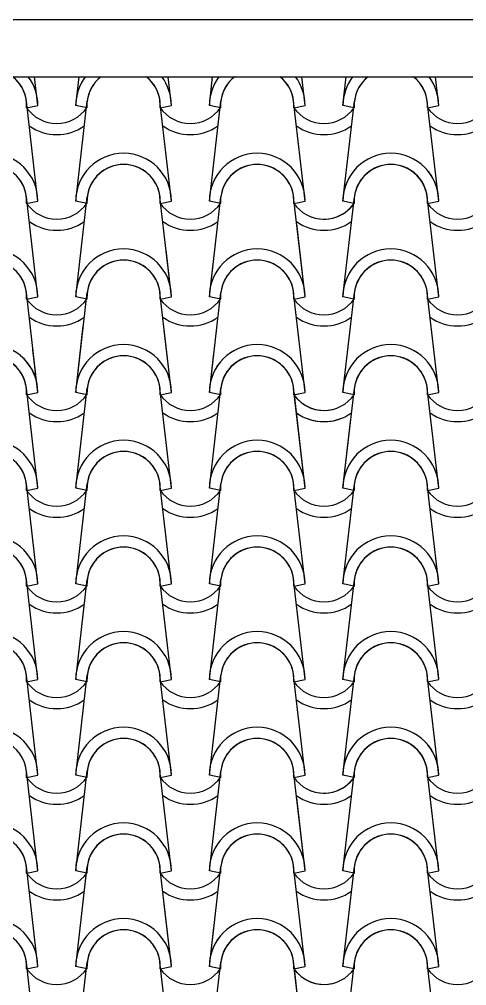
# Model space of a CAD drawing. Header units: millimetres. Extents: x -255 to 41745, y 236 to 29936.
# Drawn here: x 12787 to 13372, y 12735 to 13998 of the extents above; entities that cross this region are included whole.
import ezdxf

# ---------------------------------------------------------------- set-up
doc = ezdxf.new("R2010")
doc.units = ezdxf.units.MM
doc.layers.add('1', color=1, linetype='Continuous')
doc.layers.add('CALIDADES', color=7, linetype='Continuous')

msp = doc.modelspace()

# ---------------------------------------------------------------- linework, layer by layer
at = {"layer": '1'}
for p, q in [((12811.5, 13885.3), (12807.2, 13922.8)), ((12811.5, 13885.3), (12807.2, 13922.8)), ((12861, 13885.3), (12865.3, 13922.8)), ((12861, 13885.3), (12865.3, 13922.8)), ((12986, 13885.3), (12981.7, 13922.8)), ((12986, 13885.3), (12981.7, 13922.8)), ((12986, 13885.3), (12981.7, 13922.8)), ((12986, 13885.3), (12981.7, 13922.8)), ((13035.5, 13885.3), (13039.8, 13922.8)), ((13035.5, 13885.3), (13039.8, 13922.8)), ((13035.5, 13885.3), (13039.8, 13922.8)), ((13035.5, 13885.3), (13039.8, 13922.8)), ((13160.5, 13885.3), (13156.2, 13922.8)), ((13160.5, 13885.3), (13156.2, 13922.8)), ((13210, 13885.3), (13214.3, 13922.8)), ((13335, 13885.3), (13330.7, 13922.8)), ((12811.5, 13760.3), (12796.5, 13891)), ((12811.5, 13760.3), (12796.5, 13891)), ((12861, 13760.3), (12875.9, 13891)), ((12861, 13760.3), (12875.9, 13891)), ((12986, 13760.3), (12971, 13891)), ((12986, 13760.3), (12971, 13891)), ((12986, 13760.3), (12971, 13891)), ((12986, 13760.3), (12971, 13891)), ((13035.5, 13760.3), (13050.4, 13891)), ((13035.5, 13760.3), (13050.4, 13891)), ((13035.5, 13760.3), (13050.4, 13891)), ((13035.5, 13760.3), (13050.4, 13891)), ((13160.5, 13760.3), (13145.5, 13891)), ((13160.5, 13760.3), (13145.5, 13891)), ((13210, 13760.3), (13224.9, 13891)), ((13335, 13760.3), (13320.1, 13891)), ((12796.8, 13882.4), (12811.5, 13885.3)), ((12796.8, 13882.4), (12811.5, 13885.3)), ((12796.8, 13882.4), (12811.5, 13885.3)), ((12796.8, 13882.4), (12811.5, 13885.3)), ((12875.6, 13882.4), (12861, 13885.3)), ((12875.6, 13882.4), (12861, 13885.3)), ((12875.6, 13882.4), (12861, 13885.3)), ((12875.6, 13882.4), (12861, 13885.3)), ((12971.3, 13882.4), (12986, 13885.3)), ((12971.3, 13882.4), (12986, 13885.3)), ((12971.3, 13882.4), (12986, 13885.3)), ((12971.3, 13882.4), (12986, 13885.3)), ((12971.3, 13882.4), (12986, 13885.3)), ((12971.3, 13882.4), (12986, 13885.3)), ((12971.3, 13882.4), (12986, 13885.3)), ((12971.3, 13882.4), (12986, 13885.3)), ((13050.1, 13882.4), (13035.5, 13885.3)), ((13050.1, 13882.4), (13035.5, 13885.3)), ((13050.1, 13882.4), (13035.5, 13885.3)), ((13050.1, 13882.4), (13035.5, 13885.3)), ((13050.1, 13882.4), (13035.5, 13885.3)), ((13050.1, 13882.4), (13035.5, 13885.3)), ((13050.1, 13882.4), (13035.5, 13885.3)), ((13050.1, 13882.4), (13035.5, 13885.3)), ((13145.8, 13882.4), (13160.5, 13885.3)), ((13145.8, 13882.4), (13160.5, 13885.3)), ((13145.8, 13882.4), (13160.5, 13885.3)), ((13145.8, 13882.4), (13160.5, 13885.3)), ((13224.7, 13882.4), (13210, 13885.3)), ((13224.7, 13882.4), (13210, 13885.3)), ((13320.3, 13882.4), (13335, 13885.3)), ((13320.3, 13882.4), (13335, 13885.3)), ((13335, 13760.3), (13328.6, 13816)), ((12811.5, 13635.3), (12796.5, 13766)), ((12811.5, 13635.3), (12796.5, 13766)), ((12861, 13635.3), (12875.9, 13766)), ((12861, 13635.3), (12875.9, 13766)), ((12986, 13635.3), (12971, 13766)), ((12986, 13635.3), (12971, 13766)), ((12986, 13635.3), (12971, 13766)), ((13035.5, 13635.3), (13050.4, 13766)), ((13035.5, 13635.3), (13050.4, 13766)), ((13035.5, 13635.3), (13050.4, 13766)), ((13160.5, 13635.3), (13145.5, 13766)), ((13160.5, 13635.3), (13145.5, 13766)), ((13210, 13635.3), (13224.9, 13766)), ((13210, 13635.3), (13224.9, 13766)), ((13335, 13635.3), (13320.1, 13766)), ((13335, 13635.3), (13320.1, 13766)), ((12796.8, 13757.4), (12811.5, 13760.3)), ((12796.8, 13757.4), (12811.5, 13760.3)), ((12796.8, 13757.4), (12811.5, 13760.3)), ((12796.8, 13757.4), (12811.5, 13760.3)), ((12875.6, 13757.4), (12861, 13760.3)), ((12875.6, 13757.4), (12861, 13760.3)), ((12875.6, 13757.4), (12861, 13760.3)), ((12875.6, 13757.4), (12861, 13760.3)), ((12971.3, 13757.4), (12986, 13760.3)), ((12971.3, 13757.4), (12986, 13760.3)), ((12971.3, 13757.4), (12986, 13760.3)), ((12971.3, 13757.4), (12986, 13760.3)), ((12971.3, 13757.4), (12986, 13760.3)), ((12971.3, 13757.4), (12986, 13760.3)), ((12971.3, 13757.4), (12986, 13760.3)), ((13050.1, 13757.4), (13035.5, 13760.3)), ((13050.1, 13757.4), (13035.5, 13760.3)), ((13050.1, 13757.4), (13035.5, 13760.3)), ((13050.1, 13757.4), (13035.5, 13760.3)), ((13050.1, 13757.4), (13035.5, 13760.3)), ((13050.1, 13757.4), (13035.5, 13760.3)), ((13050.1, 13757.4), (13035.5, 13760.3)), ((13145.8, 13757.4), (13160.5, 13760.3)), ((13145.8, 13757.4), (13160.5, 13760.3)), ((13145.8, 13757.4), (13160.5, 13760.3)), ((13145.8, 13757.4), (13160.5, 13760.3)), ((13224.7, 13757.4), (13210, 13760.3)), ((13224.7, 13757.4), (13210, 13760.3)), ((13320.3, 13757.4), (13335, 13760.3)), ((13320.3, 13757.4), (13335, 13760.3)), ((13320.3, 13757.4), (13335, 13760.3)), ((13320.3, 13757.4), (13335, 13760.3)), ((13160.5, 13635.3), (13149.6, 13730.8)), ((12986, 13635.3), (12979, 13696.8)), ((13035.5, 13635.3), (13040.4, 13678.4)), ((12811.5, 13510.3), (12796.5, 13641)), ((12861, 13510.3), (12875.9, 13641)), ((12986, 13510.3), (12971, 13641)), ((12986, 13510.3), (12971, 13641)), ((13035.5, 13510.3), (13050.4, 13641)), ((13035.5, 13510.3), (13050.4, 13641)), ((13160.5, 13510.3), (13145.5, 13641)), ((13160.5, 13510.3), (13145.5, 13641)), ((13210, 13510.3), (13224.9, 13641)), ((13210, 13510.3), (13224.9, 13641)), ((13335, 13510.3), (13320.1, 13641)), ((13335, 13510.3), (13320.1, 13641)), ((12796.8, 13632.4), (12811.5, 13635.3)), ((12796.8, 13632.4), (12811.5, 13635.3)), ((12796.8, 13632.4), (12811.5, 13635.3)), ((12796.8, 13632.4), (12811.5, 13635.3)), ((12796.8, 13632.4), (12811.5, 13635.3)), ((12875.6, 13632.4), (12861, 13635.3)), ((12875.6, 13632.4), (12861, 13635.3)), ((12875.6, 13632.4), (12861, 13635.3)), ((12875.6, 13632.4), (12861, 13635.3)), ((12875.6, 13632.4), (12861, 13635.3)), ((12971.3, 13632.4), (12986, 13635.3)), ((12971.3, 13632.4), (12986, 13635.3)), ((12971.3, 13632.4), (12986, 13635.3)), ((12971.3, 13632.4), (12986, 13635.3)), ((12971.3, 13632.4), (12986, 13635.3)), ((12971.3, 13632.4), (12986, 13635.3)), ((12971.3, 13632.4), (12986, 13635.3)), ((13050.1, 13632.4), (13035.5, 13635.3)), ((13050.1, 13632.4), (13035.5, 13635.3)), ((13050.1, 13632.4), (13035.5, 13635.3)), ((13050.1, 13632.4), (13035.5, 13635.3)), ((13050.1, 13632.4), (13035.5, 13635.3)), ((13050.1, 13632.4), (13035.5, 13635.3)), ((13050.1, 13632.4), (13035.5, 13635.3)), ((13145.8, 13632.4), (13160.5, 13635.3)), ((13145.8, 13632.4), (13160.5, 13635.3)), ((13145.8, 13632.4), (13160.5, 13635.3)), ((13145.8, 13632.4), (13160.5, 13635.3)), ((13145.8, 13632.4), (13160.5, 13635.3)), ((13145.8, 13632.4), (13160.5, 13635.3)), ((13224.7, 13632.4), (13210, 13635.3)), ((13224.7, 13632.4), (13210, 13635.3)), ((13224.7, 13632.4), (13210, 13635.3)), ((13224.7, 13632.4), (13210, 13635.3)), ((13320.3, 13632.4), (13335, 13635.3)), ((13320.3, 13632.4), (13335, 13635.3)), ((13320.3, 13632.4), (13335, 13635.3)), ((13320.3, 13632.4), (13335, 13635.3)), ((12861, 13510.3), (12870.9, 13597.4)), ((12986, 13510.3), (12976.7, 13591.9)), ((12811.5, 13510.3), (12805.1, 13566)), ((13035.5, 13510.3), (13041.3, 13561.1)), ((12811.5, 13385.3), (12796.5, 13516)), ((12811.5, 13385.3), (12796.5, 13516)), ((12861, 13385.3), (12875.9, 13516)), ((12861, 13385.3), (12875.9, 13516)), ((12986, 13385.3), (12971, 13516)), ((12986, 13385.3), (12971, 13516)), ((12986, 13385.3), (12971, 13516)), ((13035.5, 13385.3), (13050.4, 13516)), ((13035.5, 13385.3), (13050.4, 13516)), ((13035.5, 13385.3), (13050.4, 13516)), ((13160.5, 13385.3), (13145.5, 13516)), ((13160.5, 13385.3), (13145.5, 13516)), ((13160.5, 13385.3), (13146.1, 13511.2)), ((13210, 13385.3), (13224.9, 13516)), ((13210, 13385.3), (13224.9, 13516)), ((13335, 13385.3), (13320.1, 13516)), ((13335, 13385.3), (13320.1, 13516)), ((12796.8, 13507.4), (12811.5, 13510.3)), ((12796.8, 13507.4), (12811.5, 13510.3)), ((12796.8, 13507.4), (12811.5, 13510.3)), ((12796.8, 13507.4), (12811.5, 13510.3)), ((12875.6, 13507.4), (12861, 13510.3)), ((12875.6, 13507.4), (12861, 13510.3)), ((12875.6, 13507.4), (12861, 13510.3)), ((12875.6, 13507.4), (12861, 13510.3)), ((12971.3, 13507.4), (12986, 13510.3)), ((12971.3, 13507.4), (12986, 13510.3)), ((12971.3, 13507.4), (12986, 13510.3)), ((12971.3, 13507.4), (12986, 13510.3)), ((12971.3, 13507.4), (12986, 13510.3)), ((12971.3, 13507.4), (12986, 13510.3)), ((12971.3, 13507.4), (12986, 13510.3)), ((12971.3, 13507.4), (12986, 13510.3)), ((13050.1, 13507.4), (13035.5, 13510.3)), ((13050.1, 13507.4), (13035.5, 13510.3)), ((13050.1, 13507.4), (13035.5, 13510.3)), ((13050.1, 13507.4), (13035.5, 13510.3)), ((13050.1, 13507.4), (13035.5, 13510.3)), ((13050.1, 13507.4), (13035.5, 13510.3)), ((13050.1, 13507.4), (13035.5, 13510.3)), ((13050.1, 13507.4), (13035.5, 13510.3)), ((13145.8, 13507.4), (13160.5, 13510.3)), ((13145.8, 13507.4), (13160.5, 13510.3)), ((13145.8, 13507.4), (13160.5, 13510.3)), ((13145.8, 13507.4), (13160.5, 13510.3)), ((13145.8, 13507.4), (13160.5, 13510.3)), ((13145.8, 13507.4), (13160.5, 13510.3)), ((13145.8, 13507.4), (13151.6, 13508.6)), ((13145.8, 13507.4), (13151.6, 13508.6)), ((13224.7, 13507.4), (13210, 13510.3)), ((13224.7, 13507.4), (13210, 13510.3)), ((13224.7, 13507.4), (13210, 13510.3)), ((13224.7, 13507.4), (13210, 13510.3)), ((13224.7, 13507.4), (13210, 13510.3)), ((13224.7, 13507.4), (13210, 13510.3)), ((13320.3, 13507.4), (13335, 13510.3)), ((13320.3, 13507.4), (13335, 13510.3)), ((13320.3, 13507.4), (13335, 13510.3)), ((13320.3, 13507.4), (13335, 13510.3)), ((13320.3, 13507.4), (13335, 13510.3)), ((13320.3, 13507.4), (13335, 13510.3)), ((13210, 13385.3), (13220.3, 13475.9)), ((12811.5, 13260.3), (12796.5, 13391)), ((12811.5, 13260.3), (12796.5, 13391)), ((12796.8, 13382.4), (12811.5, 13385.3)), ((12796.8, 13382.4), (12811.5, 13385.3)), ((12796.8, 13382.4), (12811.5, 13385.3)), ((12796.8, 13382.4), (12811.5, 13385.3)), ((12861, 13260.3), (12875.9, 13391)), ((12861, 13260.3), (12875.9, 13391)), ((12875.6, 13382.4), (12861, 13385.3)), ((12875.6, 13382.4), (12861, 13385.3)), ((12875.6, 13382.4), (12861, 13385.3)), ((12875.6, 13382.4), (12861, 13385.3)), ((12986, 13260.3), (12971, 13391)), ((12986, 13260.3), (12971, 13391)), ((12971.3, 13382.4), (12986, 13385.3)), ((12971.3, 13382.4), (12986, 13385.3)), ((12971.3, 13382.4), (12986, 13385.3)), ((12971.3, 13382.4), (12986, 13385.3)), ((12971.3, 13382.4), (12986, 13385.3)), ((12971.3, 13382.4), (12986, 13385.3)), ((13035.5, 13260.3), (13050.4, 13391)), ((13035.5, 13260.3), (13050.4, 13391)), ((13050.1, 13382.4), (13035.5, 13385.3)), ((13050.1, 13382.4), (13035.5, 13385.3)), ((13050.1, 13382.4), (13035.5, 13385.3)), ((13050.1, 13382.4), (13035.5, 13385.3)), ((13050.1, 13382.4), (13035.5, 13385.3)), ((13050.1, 13382.4), (13035.5, 13385.3)), ((13160.5, 13260.3), (13145.5, 13391)), ((13145.8, 13382.4), (13160.5, 13385.3)), ((13145.8, 13382.4), (13160.5, 13385.3)), ((13145.8, 13382.4), (13160.5, 13385.3)), ((13145.8, 13382.4), (13160.5, 13385.3)), ((13145.8, 13382.4), (13160.5, 13385.3)), ((13145.8, 13382.4), (13160.5, 13385.3)), ((13210, 13260.3), (13224.9, 13391)), ((13224.7, 13382.4), (13210, 13385.3)), ((13224.7, 13382.4), (13210, 13385.3)), ((13224.7, 13382.4), (13210, 13385.3)), ((13224.7, 13382.4), (13210, 13385.3)), ((13224.7, 13382.4), (13210, 13385.3)), ((13224.7, 13382.4), (13210, 13385.3)), ((13335, 13260.3), (13320.1, 13391)), ((13320.3, 13382.4), (13335, 13385.3)), ((13320.3, 13382.4), (13335, 13385.3)), ((13320.3, 13382.4), (13335, 13385.3)), ((13320.3, 13382.4), (13335, 13385.3)), ((12811.5, 13135.3), (12796.5, 13266)), ((12811.5, 13135.3), (12796.5, 13266)), ((12796.8, 13257.4), (12811.5, 13260.3)), ((12796.8, 13257.4), (12811.5, 13260.3)), ((12796.8, 13257.4), (12811.5, 13260.3)), ((12796.8, 13257.4), (12811.5, 13260.3)), ((12861, 13135.3), (12875.9, 13266)), ((12861, 13135.3), (12875.9, 13266)), ((12875.6, 13257.4), (12861, 13260.3)), ((12875.6, 13257.4), (12861, 13260.3)), ((12875.6, 13257.4), (12861, 13260.3)), ((12875.6, 13257.4), (12861, 13260.3)), ((12986, 13135.3), (12971, 13266)), ((12986, 13135.3), (12971, 13266)), ((12971.3, 13257.4), (12986, 13260.3)), ((12971.3, 13257.4), (12986, 13260.3)), ((12971.3, 13257.4), (12986, 13260.3)), ((12971.3, 13257.4), (12986, 13260.3)), ((13035.5, 13135.3), (13050.4, 13266)), ((13035.5, 13135.3), (13050.4, 13266)), ((13050.1, 13257.4), (13035.5, 13260.3)), ((13050.1, 13257.4), (13035.5, 13260.3)), ((13050.1, 13257.4), (13035.5, 13260.3)), ((13050.1, 13257.4), (13035.5, 13260.3)), ((13160.5, 13135.3), (13145.5, 13266)), ((13145.8, 13257.4), (13160.5, 13260.3)), ((13145.8, 13257.4), (13160.5, 13260.3)), ((13210, 13135.3), (13224.9, 13266)), ((13224.7, 13257.4), (13210, 13260.3)), ((13224.7, 13257.4), (13210, 13260.3)), ((13335, 13135.3), (13320.1, 13266)), ((13320.3, 13257.4), (13335, 13260.3)), ((13320.3, 13257.4), (13335, 13260.3)), ((12811.5, 13010.3), (12796.5, 13141)), ((12811.5, 13010.3), (12796.5, 13141)), ((12796.8, 13132.4), (12811.5, 13135.3)), ((12796.8, 13132.4), (12811.5, 13135.3)), ((12796.8, 13132.4), (12811.5, 13135.3)), ((12796.8, 13132.4), (12811.5, 13135.3)), ((12861, 13010.3), (12875.9, 13141)), ((12861, 13010.3), (12875.9, 13141)), ((12875.6, 13132.4), (12861, 13135.3)), ((12875.6, 13132.4), (12861, 13135.3)), ((12875.6, 13132.4), (12861, 13135.3)), ((12875.6, 13132.4), (12861, 13135.3)), ((12986, 13010.3), (12971, 13141)), ((12986, 13010.3), (12971, 13141)), ((12971.3, 13132.4), (12986, 13135.3)), ((12971.3, 13132.4), (12986, 13135.3)), ((12971.3, 13132.4), (12986, 13135.3)), ((12971.3, 13132.4), (12986, 13135.3)), ((13035.5, 13010.3), (13050.4, 13141)), ((13035.5, 13010.3), (13050.4, 13141)), ((13050.1, 13132.4), (13035.5, 13135.3)), ((13050.1, 13132.4), (13035.5, 13135.3)), ((13050.1, 13132.4), (13035.5, 13135.3)), ((13050.1, 13132.4), (13035.5, 13135.3)), ((13160.5, 13010.3), (13145.5, 13141)), ((13145.8, 13132.4), (13160.5, 13135.3)), ((13145.8, 13132.4), (13160.5, 13135.3)), ((13210, 13010.3), (13224.9, 13141)), ((13224.7, 13132.4), (13210, 13135.3)), ((13224.7, 13132.4), (13210, 13135.3)), ((13335, 13010.3), (13320.1, 13141)), ((13320.3, 13132.4), (13335, 13135.3)), ((13320.3, 13132.4), (13335, 13135.3)), ((13335, 13010.3), (13328.6, 13066)), ((12811.5, 12885.3), (12796.5, 13016)), ((12796.8, 13007.4), (12811.5, 13010.3)), ((12796.8, 13007.4), (12811.5, 13010.3)), ((12796.8, 13007.4), (12811.5, 13010.3)), ((12861, 12885.3), (12875.9, 13016)), ((12875.6, 13007.4), (12861, 13010.3)), ((12875.6, 13007.4), (12861, 13010.3)), ((12875.6, 13007.4), (12861, 13010.3)), ((12986, 12885.3), (12971, 13016)), ((12971.3, 13007.4), (12986, 13010.3)), ((12971.3, 13007.4), (12986, 13010.3)), ((12971.3, 13007.4), (12986, 13010.3)), ((13035.5, 12885.3), (13050.4, 13016)), ((13050.1, 13007.4), (13035.5, 13010.3)), ((13050.1, 13007.4), (13035.5, 13010.3)), ((13050.1, 13007.4), (13035.5, 13010.3)), ((13160.5, 12885.3), (13145.5, 13016)), ((13145.8, 13007.4), (13160.5, 13010.3)), ((13145.8, 13007.4), (13160.5, 13010.3)), ((13210, 12885.3), (13224.9, 13016)), ((13210, 12885.3), (13224.9, 13016)), ((13224.7, 13007.4), (13210, 13010.3)), ((13224.7, 13007.4), (13210, 13010.3)), ((13335, 12885.3), (13320.1, 13016)), ((13335, 12885.3), (13320.1, 13016)), ((13320.3, 13007.4), (13335, 13010.3)), ((13320.3, 13007.4), (13335, 13010.3)), ((13320.3, 13007.4), (13335, 13010.3)), ((13320.3, 13007.4), (13335, 13010.3)), ((13160.5, 12885.3), (13149.6, 12980.8)), ((12811.5, 12885.3), (12807.2, 12922.6)), ((12861, 12885.3), (12862.2, 12896.4)), ((12811.5, 12760.3), (12796.5, 12891)), ((12811.5, 12760.3), (12796.5, 12891)), ((12796.8, 12882.4), (12811.5, 12885.3)), ((12796.8, 12882.4), (12811.5, 12885.3)), ((12796.8, 12882.4), (12811.5, 12885.3)), ((12796.8, 12882.4), (12811.5, 12885.3)), ((12861, 12760.3), (12875.9, 12891)), ((12861, 12760.3), (12875.9, 12891)), ((12875.6, 12882.4), (12861, 12885.3)), ((12875.6, 12882.4), (12861, 12885.3)), ((12875.6, 12882.4), (12861, 12885.3)), ((12875.6, 12882.4), (12861, 12885.3)), ((12986, 12760.3), (12971, 12891)), ((12971.3, 12882.4), (12986, 12885.3)), ((12971.3, 12882.4), (12986, 12885.3)), ((13035.5, 12760.3), (13050.4, 12891)), ((13050.1, 12882.4), (13035.5, 12885.3)), ((13050.1, 12882.4), (13035.5, 12885.3)), ((13160.5, 12760.3), (13145.5, 12891)), ((13160.5, 12760.3), (13145.5, 12891)), ((13145.8, 12882.4), (13160.5, 12885.3)), ((13145.8, 12882.4), (13160.5, 12885.3)), ((13145.8, 12882.4), (13160.5, 12885.3)), ((13145.8, 12882.4), (13160.5, 12885.3)), ((13210, 12760.3), (13224.9, 12891)), ((13210, 12760.3), (13224.9, 12891)), ((13224.7, 12882.4), (13210, 12885.3)), ((13224.7, 12882.4), (13210, 12885.3)), ((13224.7, 12882.4), (13210, 12885.3)), ((13224.7, 12882.4), (13210, 12885.3)), ((13335, 12760.3), (13320.1, 12891)), ((13335, 12760.3), (13320.1, 12891)), ((13320.3, 12882.4), (13335, 12885.3)), ((13320.3, 12882.4), (13335, 12885.3)), ((13320.3, 12882.4), (13335, 12885.3)), ((13320.3, 12882.4), (13335, 12885.3)), ((12986, 12760.3), (12976.7, 12841.9)), ((13035.5, 12760.3), (13041.3, 12811.1)), ((12811.5, 12635.3), (12796.5, 12766)), ((12861, 12635.3), (12875.9, 12766)), ((12986, 12635.3), (12971, 12766)), ((13035.5, 12635.3), (13050.4, 12766)), ((13160.5, 12635.3), (13145.5, 12766)), ((13210, 12635.3), (13224.9, 12766)), ((13335, 12635.3), (13320.1, 12766)), ((12796.8, 12757.4), (12811.5, 12760.3)), ((12796.8, 12757.4), (12811.5, 12760.3)), ((12796.8, 12757.4), (12811.5, 12760.3)), ((12796.8, 12757.4), (12811.5, 12760.3)), ((12875.6, 12757.4), (12861, 12760.3)), ((12875.6, 12757.4), (12861, 12760.3)), ((12875.6, 12757.4), (12861, 12760.3)), ((12875.6, 12757.4), (12861, 12760.3)), ((12971.3, 12757.4), (12986, 12760.3)), ((12971.3, 12757.4), (12986, 12760.3)), ((12971.3, 12757.4), (12986, 12760.3)), ((12971.3, 12757.4), (12986, 12760.3)), ((13050.1, 12757.4), (13035.5, 12760.3)), ((13050.1, 12757.4), (13035.5, 12760.3)), ((13050.1, 12757.4), (13035.5, 12760.3)), ((13050.1, 12757.4), (13035.5, 12760.3)), ((13145.8, 12757.4), (13160.5, 12760.3)), ((13145.8, 12757.4), (13160.5, 12760.3)), ((13145.8, 12757.4), (13160.5, 12760.3)), ((13145.8, 12757.4), (13160.5, 12760.3)), ((13145.8, 12757.4), (13151.6, 12758.6)), ((13145.8, 12757.4), (13151.6, 12758.6)), ((13160.5, 12635.3), (13146.1, 12761.2)), ((13224.7, 12757.4), (13210, 12760.3)), ((13224.7, 12757.4), (13210, 12760.3)), ((13224.7, 12757.4), (13210, 12760.3)), ((13224.7, 12757.4), (13210, 12760.3)), ((13320.3, 12757.4), (13335, 12760.3)), ((13320.3, 12757.4), (13335, 12760.3)), ((13320.3, 12757.4), (13335, 12760.3)), ((13320.3, 12757.4), (13335, 12760.3))]:
    msp.add_line(p, q, dxfattribs=at)
for centre, radius, start, end in [((12749, 13885.3), 47.9, 6.838, 51.5), ((12749, 13885.3), 47.9, 356.4887, 51.5), ((12749, 13885.3), 47.9, 356.4887, 51.5), ((12749, 13885.3), 62.5, 0, 36.8699), ((12749, 13885.3), 62.5, 0, 36.8699), ((12923.5, 13885.3), 62.5, 143.1301, 180), ((12923.5, 13885.3), 62.5, 143.1301, 180), ((12923.5, 13885.3), 62.5, 143.1301, 180), ((12923.5, 13885.3), 62.5, 143.1301, 180), ((12923.5, 13885.3), 47.9, 128.5, 183.5113), ((12923.5, 13885.3), 47.9, 128.5, 183.5113), ((12923.5, 13885.3), 47.9, 128.5, 183.5113), ((12923.5, 13885.3), 47.9, 128.5, 183.5113), ((12923.5, 13885.3), 47.9, 128.5, 173.162), ((12923.5, 13885.3), 47.9, 128.5, 173.162), ((12923.5, 13885.3), 47.9, 6.838, 51.5), ((12923.5, 13885.3), 47.9, 356.4887, 51.5), ((12923.5, 13885.3), 47.9, 356.4887, 51.5), ((12923.5, 13885.3), 47.9, 6.838, 51.5), ((12923.5, 13885.3), 47.9, 356.4887, 51.5), ((12923.5, 13885.3), 47.9, 356.4887, 51.5), ((12923.5, 13885.3), 62.5, 0, 36.8699), ((12923.5, 13885.3), 62.5, 0, 36.8699), ((12923.5, 13885.3), 62.5, 0, 36.8699), ((12923.5, 13885.3), 62.5, 0, 36.8699), ((13098, 13885.3), 62.5, 143.1301, 180), ((13098, 13885.3), 62.5, 143.1301, 180), ((13098, 13885.3), 62.5, 143.1301, 180), ((13098, 13885.3), 62.5, 143.1301, 180), ((13098, 13885.3), 47.9, 128.5, 183.5113), ((13098, 13885.3), 47.9, 128.5, 183.5113), ((13098, 13885.3), 47.9, 128.5, 183.5113), ((13098, 13885.3), 47.9, 128.5, 183.5113), ((13098, 13885.3), 47.9, 128.5, 173.162), ((13098, 13885.3), 47.9, 128.5, 173.162), ((13098, 13885.3), 47.9, 6.838, 51.5), ((13098, 13885.3), 47.9, 356.4887, 51.5), ((13098, 13885.3), 47.9, 356.4887, 51.5), ((13098, 13885.3), 47.9, 6.838, 51.5), ((13098, 13885.3), 47.9, 356.4887, 51.5), ((13098, 13885.3), 47.9, 356.4887, 51.5), ((13098, 13885.3), 62.5, 0, 36.8699), ((13098, 13885.3), 62.5, 0, 36.8699), ((13098, 13885.3), 62.5, 0, 36.8699), ((13098, 13885.3), 62.5, 0, 36.8699), ((13272.5, 13885.3), 62.5, 143.1301, 180), ((13272.5, 13885.3), 62.5, 143.1301, 180), ((13272.5, 13885.3), 47.9, 128.5, 183.5113), ((13272.5, 13885.3), 47.9, 128.5, 183.5113), ((13272.5, 13885.3), 47.9, 128.5, 173.162), ((13272.5, 13885.3), 47.9, 6.838, 51.5), ((13272.5, 13885.3), 47.9, 356.4887, 51.5), ((13272.5, 13885.3), 47.9, 356.4887, 51.5), ((13272.5, 13885.3), 62.5, 0, 36.8699), ((13272.5, 13885.3), 62.5, 0, 36.8699), ((12836.2, 13909.7), 47.9, 214.756, 325.244), ((12836.2, 13909.7), 47.9, 214.756, 325.244), ((12836.2, 13909.7), 47.9, 214.756, 325.244), ((12836.2, 13909.7), 47.9, 214.756, 325.244), ((13010.7, 13909.7), 47.9, 214.756, 325.244), ((13010.7, 13909.7), 47.9, 214.756, 325.244), ((13010.7, 13909.7), 47.9, 214.756, 325.244), ((13010.7, 13909.7), 47.9, 214.756, 325.244), ((13010.7, 13909.7), 47.9, 214.756, 325.244), ((13010.7, 13909.7), 47.9, 214.756, 325.244), ((13010.7, 13909.7), 47.9, 214.756, 325.244), ((13010.7, 13909.7), 47.9, 214.756, 325.244), ((13185.2, 13909.7), 47.9, 214.756, 325.244), ((13185.2, 13909.7), 47.9, 214.756, 325.244), ((13359.7, 13909.7), 47.9, 214.756, 325.244), ((13359.7, 13909.7), 47.9, 214.756, 325.244), ((12836.2, 13909.7), 62.5, 234.9308, 305.0692), ((12836.2, 13909.7), 62.5, 234.9308, 305.0692), ((13010.7, 13909.7), 62.5, 234.9308, 305.0692), ((13010.7, 13909.7), 62.5, 234.9308, 305.0692), ((13010.7, 13909.7), 62.5, 234.9308, 305.0692), ((13010.7, 13909.7), 62.5, 234.9308, 305.0692), ((13185.2, 13909.7), 62.5, 234.9308, 305.0692), ((13359.7, 13909.7), 62.5, 234.9308, 305.0692), ((12749, 13760.3), 62.5, 0, 180), ((12749, 13760.3), 62.5, 0, 180), ((12923.5, 13760.3), 62.5, 0, 180), ((12923.5, 13760.3), 62.5, 0, 180), ((12923.5, 13760.3), 62.5, 0, 180), ((12923.5, 13760.3), 62.5, 0, 180), ((13098, 13760.3), 62.5, 0, 180), ((13098, 13760.3), 62.5, 0, 180), ((13098, 13760.3), 62.5, 0, 180), ((13098, 13760.3), 62.5, 0, 180), ((13272.5, 13760.3), 62.5, 0, 180), ((13272.5, 13760.3), 62.5, 0, 180), ((12749, 13760.3), 47.9, 356.4887, 183.5113), ((12749, 13760.3), 47.9, 356.4887, 183.5113), ((12749, 13760.3), 47.9, 6.838, 173.162), ((12923.5, 13760.3), 47.9, 356.4887, 183.5113), ((12923.5, 13760.3), 47.9, 356.4887, 183.5113), ((12923.5, 13760.3), 47.9, 356.4887, 183.5113), ((12923.5, 13760.3), 47.9, 356.4887, 183.5113), ((12923.5, 13760.3), 47.9, 6.838, 173.162), ((12923.5, 13760.3), 47.9, 6.838, 173.162), ((13098, 13760.3), 47.9, 356.4887, 183.5113), ((13098, 13760.3), 47.9, 356.4887, 183.5113), ((13098, 13760.3), 47.9, 356.4887, 183.5113), ((13098, 13760.3), 47.9, 356.4887, 183.5113), ((13098, 13760.3), 47.9, 6.838, 173.162), ((13098, 13760.3), 47.9, 6.838, 173.162), ((13272.5, 13760.3), 47.9, 356.4887, 183.5113), ((13272.5, 13760.3), 47.9, 356.4887, 183.5113), ((13272.5, 13760.3), 47.9, 6.838, 173.162), ((13272.5, 13760.3), 47.9, 6.838, 58.5469), ((13272.5, 13760.3), 47.9, 356.4887, 58.5469), ((13272.5, 13760.3), 47.9, 356.4887, 58.5469), ((13272.5, 13760.3), 62.5, 0, 50.2043), ((13272.5, 13760.3), 62.5, 0, 50.2043), ((12836.2, 13784.7), 47.9, 214.756, 325.244), ((12836.2, 13784.7), 47.9, 214.756, 325.244), ((12836.2, 13784.7), 47.9, 214.756, 325.244), ((12836.2, 13784.7), 47.9, 214.756, 325.244), ((13010.7, 13784.7), 47.9, 214.756, 325.244), ((13010.7, 13784.7), 47.9, 214.756, 325.244), ((13010.7, 13784.7), 47.9, 214.756, 325.244), ((13010.7, 13784.7), 47.9, 214.756, 325.244), ((13010.7, 13784.7), 47.9, 214.756, 325.244), ((13010.7, 13784.7), 47.9, 214.756, 325.244), ((13010.7, 13784.7), 47.9, 214.756, 325.244), ((13185.2, 13784.7), 47.9, 214.756, 325.244), ((13185.2, 13784.7), 47.9, 214.756, 325.244), ((13185.2, 13784.7), 47.9, 249.6646, 325.244), ((13185.2, 13784.7), 47.9, 249.6646, 325.244), ((13359.7, 13784.7), 47.9, 214.756, 325.244), ((13359.7, 13784.7), 47.9, 214.756, 325.244), ((13359.7, 13784.7), 47.9, 214.756, 325.244), ((13359.7, 13784.7), 47.9, 214.756, 325.244), ((12836.2, 13784.7), 62.5, 234.9308, 305.0692), ((12836.2, 13784.7), 62.5, 234.9308, 305.0692), ((13010.7, 13784.7), 62.5, 234.9308, 305.0692), ((13010.7, 13784.7), 62.5, 234.9308, 305.0692), ((13010.7, 13784.7), 62.5, 234.9308, 305.0692), ((13185.2, 13784.7), 62.5, 234.9308, 305.0692), ((13185.2, 13784.7), 62.5, 234.9308, 305.0692), ((13359.7, 13784.7), 62.5, 234.9308, 305.0692), ((13359.7, 13784.7), 62.5, 234.9308, 305.0692), ((12749, 13635.3), 62.5, 0, 180), ((12749, 13635.3), 62.5, 0, 180), ((12749, 13635.3), 62.5, 0, 180), ((12923.5, 13635.3), 62.5, 0, 180), ((12923.5, 13635.3), 62.5, 0, 180), ((12923.5, 13635.3), 62.5, 0, 180), ((12923.5, 13635.3), 62.5, 0, 180), ((12923.5, 13635.3), 62.5, 0, 180), ((13098, 13635.3), 62.5, 0, 180), ((13098, 13635.3), 62.5, 0, 180), ((13098, 13635.3), 62.5, 0, 180), ((13098, 13635.3), 62.5, 0, 180), ((13272.5, 13635.3), 62.5, 0, 180), ((13272.5, 13635.3), 62.5, 0, 180), ((13272.5, 13635.3), 62.5, 0, 180), ((13272.5, 13635.3), 62.5, 0, 180), ((12749, 13635.3), 47.9, 356.4887, 183.5113), ((12749, 13635.3), 47.9, 356.4887, 183.5113), ((12749, 13635.3), 47.9, 356.4887, 183.5113), ((12749, 13635.3), 47.9, 6.838, 173.162), ((12923.5, 13635.3), 47.9, 356.4887, 183.5113), ((12923.5, 13635.3), 47.9, 356.4887, 183.5113), ((12923.5, 13635.3), 47.9, 356.4887, 183.5113), ((12923.5, 13635.3), 47.9, 356.4887, 183.5113), ((12923.5, 13635.3), 47.9, 356.4887, 183.5113), ((12923.5, 13635.3), 47.9, 6.838, 173.162), ((12923.5, 13635.3), 47.9, 6.838, 173.162), ((13098, 13635.3), 47.9, 356.4887, 183.5113), ((13098, 13635.3), 47.9, 356.4887, 183.5113), ((13098, 13635.3), 47.9, 356.4887, 183.5113), ((13098, 13635.3), 47.9, 356.4887, 183.5113), ((13098, 13635.3), 47.9, 6.838, 173.162), ((13098, 13635.3), 47.9, 6.838, 173.162), ((13272.5, 13635.3), 47.9, 356.4887, 183.5113), ((13272.5, 13635.3), 47.9, 356.4887, 183.5113), ((13272.5, 13635.3), 47.9, 356.4887, 183.5113), ((13272.5, 13635.3), 47.9, 356.4887, 183.5113), ((13272.5, 13635.3), 47.9, 6.838, 173.162), ((13272.5, 13635.3), 47.9, 6.838, 173.162), ((12836.2, 13659.7), 47.9, 214.756, 325.244), ((12836.2, 13659.7), 47.9, 214.756, 325.244), ((12836.2, 13659.7), 47.9, 214.756, 325.244), ((12836.2, 13659.7), 47.9, 214.756, 325.244), ((12836.2, 13659.7), 47.9, 214.756, 325.244), ((13010.7, 13659.7), 47.9, 214.756, 325.244), ((13010.7, 13659.7), 47.9, 214.756, 325.244), ((13010.7, 13659.7), 47.9, 214.756, 325.244), ((13010.7, 13659.7), 47.9, 214.756, 325.244), ((13010.7, 13659.7), 47.9, 214.756, 325.244), ((13010.7, 13659.7), 47.9, 214.756, 325.244), ((13010.7, 13659.7), 47.9, 214.756, 325.244), ((13185.2, 13659.7), 47.9, 214.756, 325.244), ((13185.2, 13659.7), 47.9, 214.756, 325.244), ((13185.2, 13659.7), 47.9, 214.756, 325.244), ((13185.2, 13659.7), 47.9, 214.756, 325.244), ((13359.7, 13659.7), 47.9, 214.756, 325.244), ((13359.7, 13659.7), 47.9, 214.756, 325.244), ((13359.7, 13659.7), 47.9, 214.756, 325.244), ((13359.7, 13659.7), 47.9, 214.756, 325.244), ((12836.2, 13659.7), 62.5, 234.9308, 305.0692), ((12836.2, 13659.7), 62.5, 234.9308, 305.0692), ((13010.7, 13659.7), 62.5, 234.9308, 305.0692), ((13010.7, 13659.7), 62.5, 234.9308, 305.0692), ((13010.7, 13659.7), 62.5, 234.9308, 305.0692), ((13185.2, 13659.7), 62.5, 234.9308, 305.0692), ((13185.2, 13659.7), 62.5, 234.9308, 305.0692), ((13359.7, 13659.7), 62.5, 234.9308, 305.0692), ((13359.7, 13659.7), 62.5, 234.9308, 305.0692), ((12749, 13510.3), 62.5, 0, 180), ((12749, 13510.3), 62.5, 0, 180), ((12923.5, 13510.3), 62.5, 0, 180), ((12923.5, 13510.3), 62.5, 0, 180), ((12923.5, 13510.3), 62.5, 0, 180), ((12923.5, 13510.3), 62.5, 0, 180), ((13098, 13510.3), 62.5, 0, 180), ((13098, 13510.3), 62.5, 0, 180), ((13098, 13510.3), 62.5, 0, 180), ((13098, 13510.3), 62.5, 0, 180), ((13272.5, 13510.3), 62.5, 0, 180), ((13272.5, 13510.3), 62.5, 0, 180), ((13272.5, 13510.3), 62.5, 0, 180), ((13272.5, 13510.3), 62.5, 0, 180), ((13272.5, 13510.3), 62.5, 0, 180), ((13272.5, 13510.3), 62.5, 0, 180), ((12749, 13510.3), 47.9, 356.4887, 183.5113), ((12749, 13510.3), 47.9, 356.4887, 183.5113), ((12749, 13510.3), 47.9, 6.838, 173.162), ((12749, 13510.3), 47.9, 6.838, 58.5469), ((12749, 13510.3), 47.9, 356.4887, 58.5469), ((12749, 13510.3), 47.9, 356.4887, 58.5469), ((12749, 13510.3), 62.5, 0, 50.2043), ((12749, 13510.3), 62.5, 0, 50.2043), ((12923.5, 13510.3), 47.9, 356.4887, 183.5113), ((12923.5, 13510.3), 47.9, 356.4887, 183.5113), ((12923.5, 13510.3), 47.9, 356.4887, 183.5113), ((12923.5, 13510.3), 47.9, 356.4887, 183.5113), ((12923.5, 13510.3), 47.9, 6.838, 173.162), ((12923.5, 13510.3), 47.9, 6.838, 173.162), ((13098, 13510.3), 62.5, 134.4351, 180), ((13098, 13510.3), 62.5, 134.4351, 180), ((13098, 13510.3), 47.9, 356.4887, 183.5113), ((13098, 13510.3), 47.9, 356.4887, 183.5113), ((13098, 13510.3), 47.9, 356.4887, 183.5113), ((13098, 13510.3), 47.9, 356.4887, 183.5113), ((13098, 13510.3), 47.9, 6.838, 173.162), ((13098, 13510.3), 47.9, 6.838, 173.162), ((13272.5, 13510.3), 47.9, 356.4887, 183.5113), ((13272.5, 13510.3), 47.9, 356.4887, 183.5113), ((13272.5, 13510.3), 47.9, 356.4887, 183.5113), ((13272.5, 13510.3), 47.9, 356.4887, 183.5113), ((13272.5, 13510.3), 47.9, 356.4887, 183.5113), ((13272.5, 13510.3), 47.9, 356.4887, 183.5113), ((13272.5, 13510.3), 47.9, 6.838, 173.162), ((13272.5, 13510.3), 47.9, 6.838, 173.162), ((13272.5, 13510.3), 47.9, 6.838, 173.162), ((13098, 13510.3), 47.9, 127.9048, 183.5113), ((13098, 13510.3), 47.9, 127.9048, 183.5113), ((13098, 13510.3), 47.9, 127.9048, 173.162), ((13098, 13510.3), 47.9, 356.4887, 1.1589), ((13098, 13510.3), 47.9, 356.4887, 1.1589), ((12836.2, 13534.7), 47.9, 214.756, 325.244), ((12836.2, 13534.7), 47.9, 214.756, 325.244), ((12836.2, 13534.7), 47.9, 214.756, 325.244), ((12836.2, 13534.7), 47.9, 214.756, 325.244), ((13010.7, 13534.7), 47.9, 214.756, 325.244), ((13010.7, 13534.7), 47.9, 214.756, 325.244), ((13010.7, 13534.7), 47.9, 214.756, 325.244), ((13010.7, 13534.7), 47.9, 214.756, 325.244), ((13010.7, 13534.7), 47.9, 214.756, 325.244), ((13010.7, 13534.7), 47.9, 214.756, 325.244), ((13010.7, 13534.7), 47.9, 214.756, 325.244), ((13010.7, 13534.7), 47.9, 214.756, 325.244), ((13185.2, 13534.7), 47.9, 214.756, 325.244), ((13185.2, 13534.7), 47.9, 214.756, 325.244), ((13185.2, 13534.7), 47.9, 214.756, 281.999), ((13185.2, 13534.7), 47.9, 214.756, 281.999), ((13185.2, 13534.7), 47.9, 214.756, 325.244), ((13185.2, 13534.7), 47.9, 214.756, 325.244), ((13185.2, 13534.7), 47.9, 214.756, 325.244), ((13185.2, 13534.7), 47.9, 214.756, 325.244), ((13359.7, 13534.7), 47.9, 214.756, 325.244), ((13359.7, 13534.7), 47.9, 214.756, 325.244), ((13359.7, 13534.7), 47.9, 214.756, 325.244), ((13359.7, 13534.7), 47.9, 214.756, 325.244), ((13359.7, 13534.7), 47.9, 214.756, 325.244), ((13359.7, 13534.7), 47.9, 214.756, 325.244), ((12836.2, 13534.7), 62.5, 234.9308, 305.0692), ((12836.2, 13534.7), 62.5, 234.9308, 305.0692), ((13010.7, 13534.7), 62.5, 234.9308, 305.0692), ((13010.7, 13534.7), 62.5, 234.9308, 305.0692), ((13010.7, 13534.7), 62.5, 234.9308, 305.0692), ((13010.7, 13534.7), 62.5, 234.9308, 305.0692), ((13185.2, 13534.7), 62.5, 234.9308, 305.0692), ((13185.2, 13534.7), 62.5, 234.9308, 297.0504), ((13185.2, 13534.7), 62.5, 234.9308, 305.0692), ((13185.2, 13534.7), 62.5, 234.9308, 305.0692), ((13359.7, 13534.7), 62.5, 234.9308, 305.0692), ((13359.7, 13534.7), 62.5, 234.9308, 305.0692), ((13359.7, 13534.7), 62.5, 234.9308, 305.0692), ((12749, 13385.3), 62.5, 0, 180), ((12749, 13385.3), 62.5, 0, 180), ((12923.5, 13385.3), 62.5, 0, 180), ((12923.5, 13385.3), 62.5, 0, 180), ((12923.5, 13385.3), 62.5, 0, 180), ((12923.5, 13385.3), 62.5, 0, 180), ((13098, 13385.3), 62.5, 0, 180), ((13098, 13385.3), 62.5, 0, 180), ((13098, 13385.3), 62.5, 0, 180), ((13098, 13385.3), 62.5, 0, 180), ((13272.5, 13385.3), 62.5, 0, 180), ((13272.5, 13385.3), 62.5, 0, 180), ((13272.5, 13385.3), 62.5, 0, 180), ((13272.5, 13385.3), 62.5, 0, 180), ((12749, 13385.3), 47.9, 356.4887, 183.5113), ((12749, 13385.3), 47.9, 356.4887, 183.5113), ((12749, 13385.3), 47.9, 6.838, 173.162), ((12923.5, 13385.3), 47.9, 356.4887, 183.5113), ((12923.5, 13385.3), 47.9, 356.4887, 183.5113), ((12923.5, 13385.3), 47.9, 356.4887, 183.5113), ((12923.5, 13385.3), 47.9, 356.4887, 183.5113), ((12923.5, 13385.3), 47.9, 6.838, 173.162), ((12923.5, 13385.3), 47.9, 6.838, 173.162), ((13098, 13385.3), 47.9, 356.4887, 183.5113), ((13098, 13385.3), 47.9, 356.4887, 183.5113), ((13098, 13385.3), 47.9, 356.4887, 183.5113), ((13098, 13385.3), 47.9, 356.4887, 183.5113), ((13098, 13385.3), 47.9, 6.838, 173.162), ((13098, 13385.3), 47.9, 6.838, 173.162), ((13272.5, 13385.3), 47.9, 356.4887, 183.5113), ((13272.5, 13385.3), 47.9, 356.4887, 183.5113), ((13272.5, 13385.3), 47.9, 356.4887, 183.5113), ((13272.5, 13385.3), 47.9, 356.4887, 183.5113), ((13272.5, 13385.3), 47.9, 6.838, 173.162), ((13272.5, 13385.3), 47.9, 6.838, 173.162), ((12836.2, 13409.7), 47.9, 214.756, 325.244), ((12836.2, 13409.7), 47.9, 214.756, 325.244), ((12836.2, 13409.7), 47.9, 214.756, 325.244), ((12836.2, 13409.7), 47.9, 214.756, 325.244), ((13010.7, 13409.7), 47.9, 214.756, 325.244), ((13010.7, 13409.7), 47.9, 214.756, 325.244), ((13010.7, 13409.7), 47.9, 214.756, 325.244), ((13010.7, 13409.7), 47.9, 214.756, 325.244), ((13010.7, 13409.7), 47.9, 214.756, 325.244), ((13010.7, 13409.7), 47.9, 214.756, 325.244), ((13185.2, 13409.7), 47.9, 214.756, 325.244), ((13185.2, 13409.7), 47.9, 214.756, 325.244), ((13185.2, 13409.7), 47.9, 214.756, 325.244), ((13185.2, 13409.7), 47.9, 214.756, 325.244), ((13185.2, 13409.7), 47.9, 214.756, 325.244), ((13185.2, 13409.7), 47.9, 214.756, 325.244), ((13359.7, 13409.7), 47.9, 214.756, 325.244), ((13359.7, 13409.7), 47.9, 214.756, 325.244), ((13359.7, 13409.7), 47.9, 214.756, 325.244), ((13359.7, 13409.7), 47.9, 214.756, 325.244), ((12836.2, 13409.7), 62.5, 234.9308, 305.0692), ((12836.2, 13409.7), 62.5, 234.9308, 305.0692), ((13010.7, 13409.7), 62.5, 234.9308, 305.0692), ((13010.7, 13409.7), 62.5, 234.9308, 305.0692), ((13185.2, 13409.7), 62.5, 234.9308, 305.0692), ((13359.7, 13409.7), 62.5, 234.9308, 305.0692), ((12749, 13260.3), 62.5, 0, 180), ((12749, 13260.3), 62.5, 0, 180), ((12923.5, 13260.3), 62.5, 0, 180), ((12923.5, 13260.3), 62.5, 0, 180), ((12923.5, 13260.3), 62.5, 0, 180), ((12923.5, 13260.3), 62.5, 0, 180), ((13098, 13260.3), 62.5, 0, 180), ((13098, 13260.3), 62.5, 0, 180), ((13272.5, 13260.3), 62.5, 0, 180), ((13272.5, 13260.3), 62.5, 0, 180), ((12749, 13260.3), 47.9, 356.4887, 183.5113), ((12749, 13260.3), 47.9, 356.4887, 183.5113), ((12749, 13260.3), 47.9, 6.838, 173.162), ((12923.5, 13260.3), 47.9, 356.4887, 183.5113), ((12923.5, 13260.3), 47.9, 356.4887, 183.5113), ((12923.5, 13260.3), 47.9, 356.4887, 183.5113), ((12923.5, 13260.3), 47.9, 356.4887, 183.5113), ((12923.5, 13260.3), 47.9, 6.838, 173.162), ((12923.5, 13260.3), 47.9, 6.838, 173.162), ((13098, 13260.3), 47.9, 356.4887, 183.5113), ((13098, 13260.3), 47.9, 356.4887, 183.5113), ((13098, 13260.3), 47.9, 6.838, 173.162), ((13272.5, 13260.3), 47.9, 356.4887, 183.5113), ((13272.5, 13260.3), 47.9, 356.4887, 183.5113), ((13272.5, 13260.3), 47.9, 6.838, 173.162), ((12836.2, 13284.7), 47.9, 214.756, 325.244), ((12836.2, 13284.7), 47.9, 214.756, 325.244), ((12836.2, 13284.7), 47.9, 214.756, 325.244), ((12836.2, 13284.7), 47.9, 214.756, 325.244), ((13010.7, 13284.7), 47.9, 214.756, 325.244), ((13010.7, 13284.7), 47.9, 214.756, 325.244), ((13010.7, 13284.7), 47.9, 214.756, 325.244), ((13010.7, 13284.7), 47.9, 214.756, 325.244), ((13185.2, 13284.7), 47.9, 214.756, 325.244), ((13185.2, 13284.7), 47.9, 214.756, 325.244), ((13359.7, 13284.7), 47.9, 214.756, 325.244), ((13359.7, 13284.7), 47.9, 214.756, 325.244), ((12836.2, 13284.7), 62.5, 234.9308, 305.0692), ((12836.2, 13284.7), 62.5, 234.9308, 305.0692), ((13010.7, 13284.7), 62.5, 234.9308, 305.0692), ((13010.7, 13284.7), 62.5, 234.9308, 305.0692), ((13185.2, 13284.7), 62.5, 234.9308, 305.0692), ((13359.7, 13284.7), 62.5, 234.9308, 305.0692), ((12749, 13135.3), 62.5, 0, 180), ((12749, 13135.3), 62.5, 0, 180), ((12923.5, 13135.3), 62.5, 0, 180), ((12923.5, 13135.3), 62.5, 0, 180), ((12923.5, 13135.3), 62.5, 0, 180), ((12923.5, 13135.3), 62.5, 0, 180), ((13098, 13135.3), 62.5, 0, 180), ((13098, 13135.3), 62.5, 0, 180), ((13272.5, 13135.3), 62.5, 0, 180), ((13272.5, 13135.3), 62.5, 0, 180), ((12749, 13135.3), 47.9, 356.4887, 183.5113), ((12749, 13135.3), 47.9, 356.4887, 183.5113), ((12749, 13135.3), 47.9, 6.838, 173.162), ((12923.5, 13135.3), 47.9, 356.4887, 183.5113), ((12923.5, 13135.3), 47.9, 356.4887, 183.5113), ((12923.5, 13135.3), 47.9, 356.4887, 183.5113), ((12923.5, 13135.3), 47.9, 356.4887, 183.5113), ((12923.5, 13135.3), 47.9, 6.838, 173.162), ((12923.5, 13135.3), 47.9, 6.838, 173.162), ((13098, 13135.3), 47.9, 356.4887, 183.5113), ((13098, 13135.3), 47.9, 356.4887, 183.5113), ((13098, 13135.3), 47.9, 6.838, 173.162), ((13272.5, 13135.3), 47.9, 356.4887, 183.5113), ((13272.5, 13135.3), 47.9, 356.4887, 183.5113), ((13272.5, 13135.3), 47.9, 6.838, 173.162), ((12836.2, 13159.7), 47.9, 214.756, 325.244), ((12836.2, 13159.7), 47.9, 214.756, 325.244), ((12836.2, 13159.7), 47.9, 214.756, 325.244), ((12836.2, 13159.7), 47.9, 214.756, 325.244), ((13010.7, 13159.7), 47.9, 214.756, 325.244), ((13010.7, 13159.7), 47.9, 214.756, 325.244), ((13010.7, 13159.7), 47.9, 214.756, 325.244), ((13010.7, 13159.7), 47.9, 214.756, 325.244), ((13185.2, 13159.7), 47.9, 214.756, 325.244), ((13185.2, 13159.7), 47.9, 214.756, 325.244), ((13359.7, 13159.7), 47.9, 214.756, 325.244), ((13359.7, 13159.7), 47.9, 214.756, 325.244), ((12836.2, 13159.7), 62.5, 234.9308, 305.0692), ((12836.2, 13159.7), 62.5, 234.9308, 305.0692), ((13010.7, 13159.7), 62.5, 234.9308, 305.0692), ((13010.7, 13159.7), 62.5, 234.9308, 305.0692), ((13185.2, 13159.7), 62.5, 234.9308, 305.0692), ((13359.7, 13159.7), 62.5, 234.9308, 305.0692), ((12749, 13010.3), 62.5, 0, 180), ((12923.5, 13010.3), 62.5, 0, 180), ((12923.5, 13010.3), 62.5, 0, 180), ((12923.5, 13010.3), 62.5, 0, 180), ((13098, 13010.3), 62.5, 0, 180), ((13098, 13010.3), 62.5, 0, 180), ((13272.5, 13010.3), 62.5, 0, 180), ((13272.5, 13010.3), 62.5, 0, 180), ((12749, 13010.3), 47.9, 356.4887, 183.5113), ((12923.5, 13010.3), 47.9, 356.4887, 183.5113), ((12923.5, 13010.3), 47.9, 356.4887, 183.5113), ((12923.5, 13010.3), 47.9, 356.4887, 183.5113), ((12923.5, 13010.3), 47.9, 6.838, 173.162), ((13098, 13010.3), 47.9, 356.4887, 183.5113), ((13098, 13010.3), 47.9, 356.4887, 183.5113), ((13098, 13010.3), 47.9, 6.838, 173.162), ((13272.5, 13010.3), 47.9, 356.4887, 183.5113), ((13272.5, 13010.3), 47.9, 356.4887, 183.5113), ((13272.5, 13010.3), 47.9, 6.838, 173.162), ((13272.5, 13010.3), 62.5, 0, 50.2043), ((13272.5, 13010.3), 62.5, 0, 50.2043), ((13272.5, 13010.3), 47.9, 6.838, 58.5469), ((13272.5, 13010.3), 47.9, 356.4887, 58.5469), ((13272.5, 13010.3), 47.9, 356.4887, 58.5469), ((12836.2, 13034.7), 47.9, 214.756, 325.244), ((12836.2, 13034.7), 47.9, 214.756, 325.244), ((12836.2, 13034.7), 47.9, 214.756, 325.244), ((13010.7, 13034.7), 47.9, 214.756, 325.244), ((13010.7, 13034.7), 47.9, 214.756, 325.244), ((13010.7, 13034.7), 47.9, 214.756, 325.244), ((13185.2, 13034.7), 47.9, 214.756, 325.244), ((13185.2, 13034.7), 47.9, 214.756, 325.244), ((13185.2, 13034.7), 47.9, 249.6646, 325.244), ((13185.2, 13034.7), 47.9, 249.6646, 325.244), ((13359.7, 13034.7), 47.9, 214.756, 325.244), ((13359.7, 13034.7), 47.9, 214.756, 325.244), ((13359.7, 13034.7), 47.9, 214.756, 325.244), ((13359.7, 13034.7), 47.9, 214.756, 325.244), ((12836.2, 13034.7), 62.5, 234.9308, 305.0692), ((13010.7, 13034.7), 62.5, 234.9308, 305.0692), ((13185.2, 13034.7), 62.5, 234.9308, 305.0692), ((13185.2, 13034.7), 62.5, 234.9308, 305.0692), ((13359.7, 13034.7), 62.5, 234.9308, 305.0692), ((13359.7, 13034.7), 62.5, 234.9308, 305.0692), ((12749, 12885.3), 62.5, 0, 180), ((12749, 12885.3), 62.5, 0, 180), ((12923.5, 12885.3), 62.5, 0, 180), ((12923.5, 12885.3), 62.5, 0, 180), ((13098, 12885.3), 62.5, 0, 180), ((13098, 12885.3), 62.5, 0, 180), ((13272.5, 12885.3), 62.5, 0, 180), ((13272.5, 12885.3), 62.5, 0, 180), ((13272.5, 12885.3), 62.5, 0, 180), ((13272.5, 12885.3), 62.5, 0, 180), ((12749, 12885.3), 47.9, 356.4887, 183.5113), ((12749, 12885.3), 47.9, 356.4887, 183.5113), ((12749, 12885.3), 47.9, 6.838, 173.162), ((12923.5, 12885.3), 47.9, 356.4887, 183.5113), ((12923.5, 12885.3), 47.9, 356.4887, 183.5113), ((12923.5, 12885.3), 47.9, 6.838, 173.162), ((13098, 12885.3), 47.9, 356.4887, 183.5113), ((13098, 12885.3), 47.9, 356.4887, 183.5113), ((13098, 12885.3), 47.9, 6.838, 173.162), ((13272.5, 12885.3), 47.9, 356.4887, 183.5113), ((13272.5, 12885.3), 47.9, 356.4887, 183.5113), ((13272.5, 12885.3), 47.9, 356.4887, 183.5113), ((13272.5, 12885.3), 47.9, 356.4887, 183.5113), ((13272.5, 12885.3), 47.9, 6.838, 173.162), ((13272.5, 12885.3), 47.9, 6.838, 173.162), ((12923.5, 12885.3), 62.5, 169.6869, 180), ((12923.5, 12885.3), 62.5, 169.6869, 180), ((12836.2, 12909.7), 47.9, 214.756, 325.244), ((12836.2, 12909.7), 47.9, 214.756, 325.244), ((12836.2, 12909.7), 47.9, 214.756, 325.244), ((12836.2, 12909.7), 47.9, 214.756, 325.244), ((12923.5, 12885.3), 47.9, 174.4696, 183.5113), ((12923.5, 12885.3), 47.9, 174.4696, 183.5113), ((13010.7, 12909.7), 47.9, 214.756, 325.244), ((13010.7, 12909.7), 47.9, 214.756, 325.244), ((13185.2, 12909.7), 47.9, 214.756, 325.244), ((13185.2, 12909.7), 47.9, 214.756, 325.244), ((13185.2, 12909.7), 47.9, 214.756, 325.244), ((13185.2, 12909.7), 47.9, 214.756, 325.244), ((13359.7, 12909.7), 47.9, 214.756, 325.244), ((13359.7, 12909.7), 47.9, 214.756, 325.244), ((13359.7, 12909.7), 47.9, 214.756, 325.244), ((13359.7, 12909.7), 47.9, 214.756, 325.244), ((12836.2, 12909.7), 62.5, 234.9308, 305.0692), ((12836.2, 12909.7), 62.5, 234.9308, 305.0692), ((13010.7, 12909.7), 62.5, 234.9308, 305.0692), ((13185.2, 12909.7), 62.5, 234.9308, 305.0692), ((13185.2, 12909.7), 62.5, 234.9308, 305.0692), ((13359.7, 12909.7), 62.5, 234.9308, 305.0692), ((13359.7, 12909.7), 62.5, 234.9308, 305.0692), ((12749, 12760.3), 62.5, 0, 180), ((12749, 12760.3), 62.5, 0, 180), ((12923.5, 12760.3), 62.5, 0, 180), ((12923.5, 12760.3), 62.5, 0, 180), ((12923.5, 12760.3), 62.5, 0, 180), ((12923.5, 12760.3), 62.5, 0, 180), ((13098, 12760.3), 62.5, 0, 180), ((13098, 12760.3), 62.5, 0, 180), ((13272.5, 12760.3), 62.5, 0, 180), ((13272.5, 12760.3), 62.5, 0, 180), ((13272.5, 12760.3), 62.5, 0, 180), ((13272.5, 12760.3), 62.5, 0, 180), ((12749, 12760.3), 47.9, 356.4887, 183.5113), ((12749, 12760.3), 47.9, 356.4887, 183.5113), ((12749, 12760.3), 47.9, 6.838, 173.162), ((12923.5, 12760.3), 47.9, 356.4887, 183.5113), ((12923.5, 12760.3), 47.9, 356.4887, 183.5113), ((12923.5, 12760.3), 47.9, 356.4887, 183.5113), ((12923.5, 12760.3), 47.9, 356.4887, 183.5113), ((12923.5, 12760.3), 47.9, 6.838, 173.162), ((12923.5, 12760.3), 47.9, 6.838, 173.162), ((13098, 12760.3), 62.5, 134.4351, 180), ((13098, 12760.3), 62.5, 134.4351, 180), ((13098, 12760.3), 47.9, 356.4887, 183.5113), ((13098, 12760.3), 47.9, 356.4887, 183.5113), ((13098, 12760.3), 47.9, 6.838, 173.162), ((13272.5, 12760.3), 47.9, 356.4887, 183.5113), ((13272.5, 12760.3), 47.9, 356.4887, 183.5113), ((13272.5, 12760.3), 47.9, 356.4887, 183.5113), ((13272.5, 12760.3), 47.9, 356.4887, 183.5113), ((13272.5, 12760.3), 47.9, 6.838, 173.162), ((13272.5, 12760.3), 47.9, 6.838, 173.162), ((13098, 12760.3), 47.9, 127.9048, 183.5113), ((13098, 12760.3), 47.9, 127.9048, 183.5113), ((13098, 12760.3), 47.9, 127.9048, 173.162), ((12836.2, 12784.7), 47.9, 214.756, 325.244), ((12836.2, 12784.7), 47.9, 214.756, 325.244), ((12836.2, 12784.7), 47.9, 214.756, 325.244), ((12836.2, 12784.7), 47.9, 214.756, 325.244), ((13010.7, 12784.7), 47.9, 214.756, 325.244), ((13010.7, 12784.7), 47.9, 214.756, 325.244), ((13010.7, 12784.7), 47.9, 214.756, 325.244), ((13010.7, 12784.7), 47.9, 214.756, 325.244), ((13098, 12760.3), 47.9, 356.4887, 1.1589), ((13098, 12760.3), 47.9, 356.4887, 1.1589), ((13185.2, 12784.7), 47.9, 214.756, 281.999), ((13185.2, 12784.7), 47.9, 214.756, 281.999), ((13185.2, 12784.7), 47.9, 214.756, 325.244), ((13185.2, 12784.7), 47.9, 214.756, 325.244), ((13185.2, 12784.7), 47.9, 214.756, 325.244), ((13185.2, 12784.7), 47.9, 214.756, 325.244), ((13359.7, 12784.7), 47.9, 214.756, 325.244), ((13359.7, 12784.7), 47.9, 214.756, 325.244), ((13359.7, 12784.7), 47.9, 214.756, 325.244), ((13359.7, 12784.7), 47.9, 214.756, 325.244)]:
    msp.add_arc(centre, radius, start, end, dxfattribs=at)
at = {"layer": 'CALIDADES'}
for p, q in [((9725.5, 13997.8), (14736.5, 13997.8)), ((9725.5, 13922.8), (14725.5, 13922.8))]:
    msp.add_line(p, q, dxfattribs=at)

doc.saveas('drawing.dxf')
